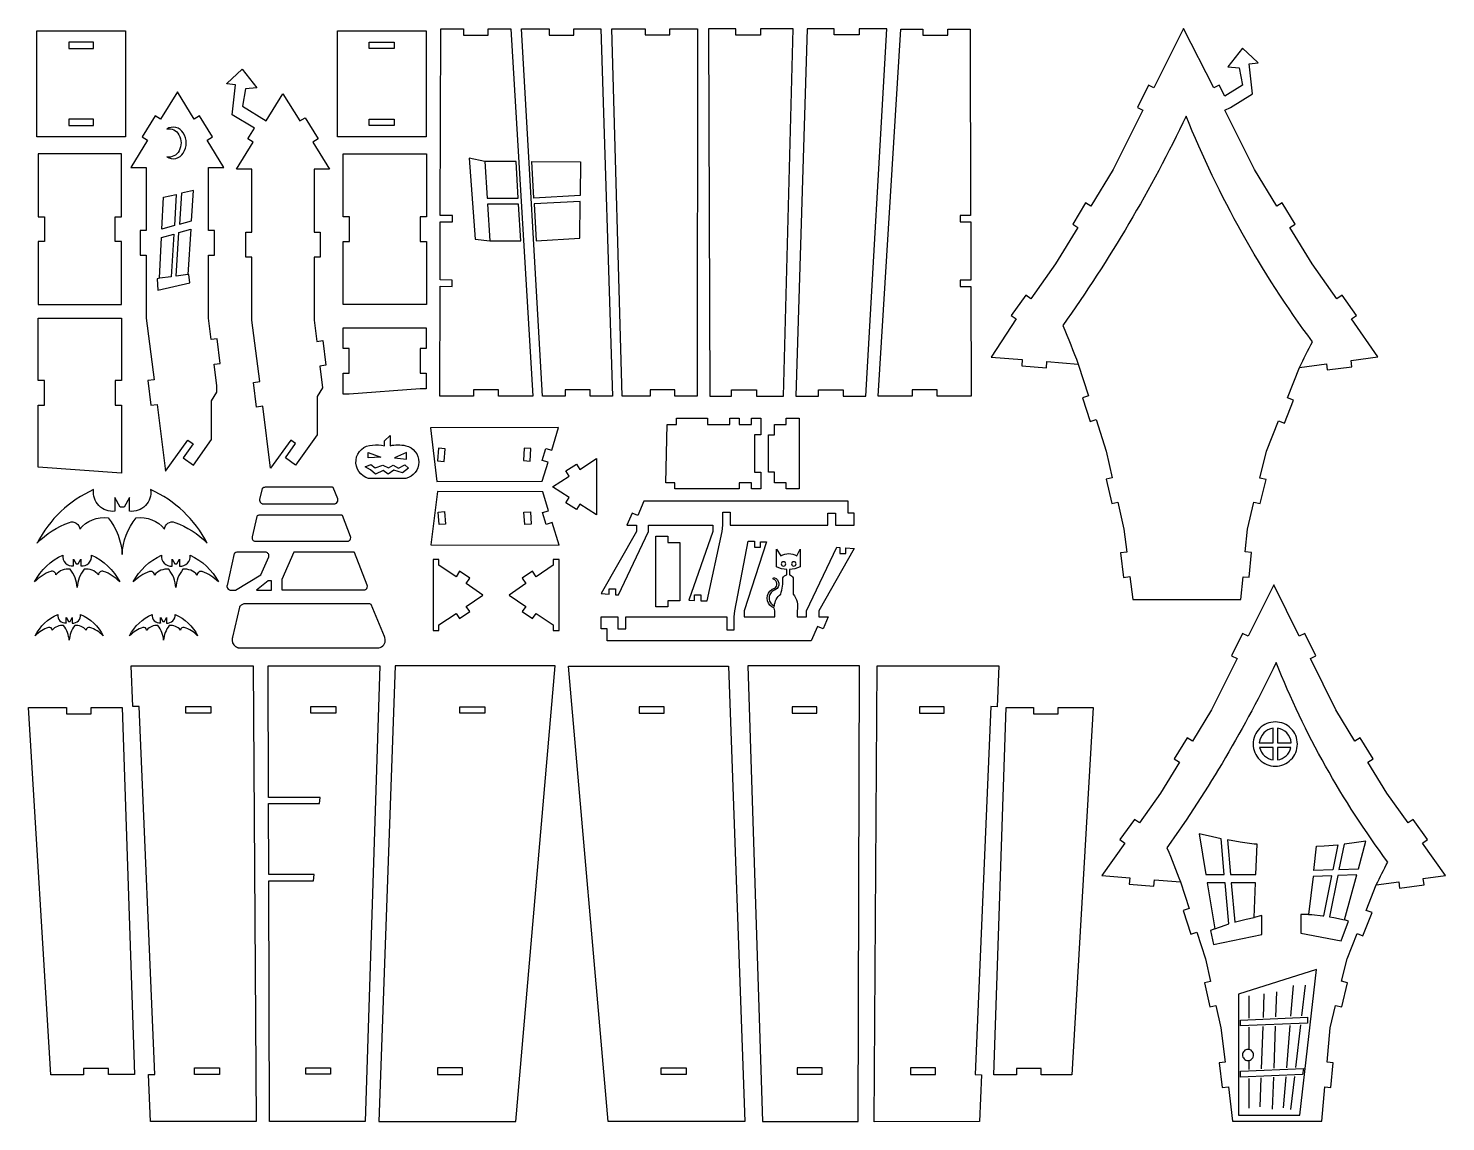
# Model space of a CAD drawing. Extents: x -401 to 267, y -390 to 125.
import ezdxf

# ---------------------------------------------------------------- set-up
doc = ezdxf.new("R2010")
doc.units = 0
doc.header["$MEASUREMENT"] = 0
doc.layers.get('0').update_dxf_attribs({"linetype": 'CONTINUOUS'})
doc.layers.add('ENGRAVING', color=1, linetype='CONTINUOUS')

msp = doc.modelspace()

# ---------------------------------------------------------------- linework, layer by layer
for points in [[(-397.22, 124.2), (-355.4, 124.2), (-355.4, 74.18), (-397.22, 74.18)], [(-255.66, 74.18), (-255.66, 124.2), (-213.84, 124.2), (-213.84, 74.18)], [(-163.58, -47.98), (-163.58, -47.96), (-179.77, -47.96), (-179.77, -44.96), (-191.47, -44.96), (-191.47, -47.96), (-207.43, -47.96), (-207.26, 3.75), (-201.56, 3.73), (-201.55, 6.72), (-207.24, 6.74), (-207.15, 34.19), (-201.36, 34.17), (-201.35, 37.15), (-207.14, 37.17), (-206.83, 125.05), (-196.29, 125.05), (-196.29, 122.15), (-184.59, 122.15), (-184.59, 125.05), (-173.99, 125.05), (-163.58, -47.96)], [(-158.97, -48.01), (-168.87, 125.05), (-155.88, 125.05), (-155.88, 122.13), (-144.18, 122.13), (-144.18, 125.05), (-131.45, 125.05), (-125.96, -48.01), (-136.62, -48.01), (-136.62, -44.99), (-148.32, -44.99), (-148.32, -48.01)], [(-108.32, -48.03), (-121.39, -48.03), (-126.33, 125.05), (-110.69, 125.05), (-110.69, 122.23), (-98.99, 122.23), (-98.99, 125.05), (-85.95, 125.05), (-86.07, -48.03), (-96.62, -48.03), (-96.62, -45.01), (-108.32, -45)], [(-80.22, -48.03), (-69.93, -48.03), (-69.93, -45.1), (-58.23, -45.1), (-58.23, -48.03), (-45.51, -48.03), (-40.98, 125.06), (-56.23, 125.06), (-56.23, 122.13), (-67.93, 122.13), (-67.93, 125.06), (-80.73, 125.06)], [(-39.66, -48.03), (-29, -48.03), (-29, -45.1), (-17.29, -45.1), (-17.29, -48.02), (-6.65, -48.02), (3.15, 125.05), (-9.83, 125.05), (-9.83, 122.22), (-21.53, 122.22), (-21.53, 125.05), (-34.28, 125.05)], [(-0.8, -48.02), (9.77, 125), (20.23, 125), (20.23, 122.08), (31.93, 122.08), (31.93, 125), (42.52, 125), (42.72, 37.1), (37.78, 37.09), (37.79, 34.09), (42.73, 34.1), (42.79, 6.67), (37.85, 6.66), (37.85, 3.66), (42.8, 3.67), (42.91, -48.02), (26.93, -48.02), (26.93, -45.1), (15.23, -45.1), (15.23, -48.02)], [(119.06, -143.9), (170.05, -143.9), (171.03, -133.08), (173.94, -133.35), (175, -121.69), (172.09, -121.43), (173.07, -110.62), (176.18, -97.95), (179.11, -98.67), (181.9, -87.3), (178.96, -86.58), (182.07, -73.92), (187.71, -59.62), (190.54, -60.74), (194.83, -49.85), (192.01, -48.74), (197.66, -34.44), (210.32, -32.75), (210.71, -35.65), (222.31, -34.11), (221.92, -31.21), (234.58, -29.52), (222.1, -11.62), (224.48, -9.92), (217.68, -0.4), (215.3, -2.1), (203.58, 14.33), (193.04, 31.54), (195.54, 33.07), (189.43, 43.05), (186.93, 41.52), (176.4, 58.73), (162.45, 86.79), (165.07, 88.09), (175.49, 94.51), (173.92, 108.65), (178.1, 109.12), (178.09, 109.17), (170.81, 115.97), (163.9, 107.23), (169.23, 106.76), (170.72, 98.47), (162.45, 93.38), (159.87, 98.57), (157.25, 97.27), (143.02, 125.32), (129.08, 97.27), (126.46, 98.57), (121.25, 88.09), (123.87, 86.79), (109.93, 58.73), (99.39, 41.52), (96.89, 43.05), (90.78, 33.07), (93.28, 31.54), (82.74, 14.33), (71.02, -2.1), (68.64, -0.4), (61.84, -9.93), (64.22, -11.63), (52.34, -29.63), (67.04, -30.81), (66.81, -33.73), (78.43, -34.66), (78.66, -31.74), (93.37, -32.92), (98.19, -47.85), (95.41, -48.75), (99.01, -59.89), (101.79, -58.99), (106.61, -73.92), (109.46, -86.56), (106.61, -87.2), (109.18, -98.62), (112.04, -97.97), (114.88, -110.62), (116.25, -121.45), (113.34, -121.82), (114.8, -133.43), (117.7, -133.06)], [(-382.16, 115.87), (-370.46, 115.87), (-370.46, 118.79), (-382.16, 118.79)], [(-240.6, 115.87), (-240.6, 118.79), (-228.9, 118.79), (-228.9, 115.87)], [(-287.1, -82), (-290.78, -52.77), (-293.68, -53.14), (-295.15, -41.53), (-292.24, -41.16), (-295.9, -12.13), (-295.9, 17.53), (-298.82, 17.53), (-298.82, 29.24), (-295.9, 29.24), (-295.9, 58.91), (-303.21, 58.91), (-295.31, 71.73), (-297.8, 73.26), (-294.74, 78.22), (-305.16, 84.64), (-303.59, 98.78), (-307.77, 99.25), (-307.76, 99.3), (-300.48, 106.1), (-293.58, 97.36), (-298.9, 96.89), (-300.39, 88.6), (-289.17, 81.69), (-281.27, 94.51), (-273.38, 81.69), (-270.89, 83.22), (-264.75, 73.26), (-267.24, 71.73), (-259.34, 58.91), (-266.65, 58.91), (-266.65, 29.24), (-263.73, 29.24), (-263.73, 17.53), (-266.65, 17.53), (-266.65, -12.13), (-265.39, -22.2), (-262.48, -21.84), (-261.02, -33.45), (-263.92, -33.81), (-262.64, -44.04), (-265.13, -48.12), (-265.13, -66.16), (-275.34, -80.47), (-280.1, -77.07), (-275.3, -70.34), (-277.61, -68.69)], [(-336.59, -83.42), (-326.08, -68.69), (-323.55, -70.5), (-328.22, -77.05), (-323.46, -80.45), (-314.9, -68.45), (-314.9, -50.22), (-312.41, -46.18), (-312.41, -43.18), (-313.69, -32.96), (-310.79, -32.59), (-312.25, -20.98), (-315.15, -21.35), (-316.42, -11.28), (-316.42, 18.39), (-313.49, 18.39), (-313.49, 30.09), (-316.42, 30.09), (-316.42, 59.76), (-309.11, 59.76), (-317.01, 72.58), (-314.52, 74.12), (-320.65, 84.08), (-323.14, 82.54), (-331.04, 95.37), (-338.94, 82.54), (-341.43, 84.08), (-347.57, 74.12), (-345.08, 72.58), (-352.97, 59.76), (-345.66, 59.76), (-345.66, 30.09), (-348.59, 30.09), (-348.59, 18.39), (-345.66, 18.39), (-345.66, -11.28), (-342.01, -40.31), (-344.91, -40.67), (-343.45, -52.28), (-340.55, -51.92)], [(-382.16, 79.59), (-370.46, 79.59), (-370.46, 82.52), (-382.16, 82.52)], [(-240.6, 79.59), (-240.6, 82.52), (-228.9, 82.52), (-228.9, 79.59)], [(-396.55, -4.84), (-357.35, -4.84), (-357.35, 24.83), (-360.28, 24.83), (-360.28, 36.53), (-357.35, 36.53), (-357.35, 66.2), (-396.55, 66.2), (-396.55, 36.53), (-393.63, 36.53), (-393.63, 24.83), (-396.55, 24.83)], [(-252.87, -4.84), (-252.87, 24.83), (-249.94, 24.83), (-249.94, 36.53), (-252.87, 36.53), (-252.87, 66.2), (-213.67, 66.2), (-213.67, 36.53), (-216.59, 36.53), (-216.59, 24.83), (-213.67, 24.83), (-213.67, -4.84)], [(-185.05, 45.28), (-170.44, 45.28), (-171.48, 62.62), (-186.1, 62.62)], [(-163.06, 45.33), (-164.04, 62.58), (-141.17, 62.41), (-141.29, 46.58)], [(-338.32, 30.68), (-337.62, 45.7), (-331.54, 47.05), (-332.44, 32.34)], [(-330.04, 33.02), (-324.39, 34.62), (-323.45, 48.85), (-329.14, 47.59)], [(-183.84, 25.17), (-169.23, 25.17), (-170.27, 42.51), (-184.89, 42.51)], [(-161.91, 25.21), (-141.44, 26.39), (-141.31, 43.79), (-162.9, 42.56)], [(-339.38, 7.56), (-338.5, 26.76), (-332.68, 28.4), (-333.92, 8.28)], [(-331.54, 8.59), (-330.28, 29.08), (-324.65, 30.68), (-326.06, 9.31)], [(-396.55, -81.54), (-396.55, -52.28), (-393.62, -52.28), (-393.62, -40.58), (-396.55, -40.58), (-396.55, -11.32), (-357.35, -11.32), (-357.35, -40.58), (-360.27, -40.58), (-360.27, -52.28), (-357.35, -52.28), (-357.35, -84.23)], [(-250.02, -47.01), (-252.95, -47.01), (-252.95, -37.22), (-250.02, -37.22), (-250.02, -25.52), (-252.95, -25.52), (-252.95, -15.74), (-213.75, -15.74), (-213.75, -25.52), (-216.67, -25.52), (-216.67, -37.22), (-213.75, -37.22), (-213.75, -44.5), (-216.67, -44.5)], [(-100.96, -88.82), (-100.26, -61.32), (-95.8, -61.32), (-95.8, -58.4), (-81.3, -58.4), (-81.3, -61.32), (-70.73, -61.32), (-70.73, -58.4), (-66.34, -58.4), (-66.34, -61.32), (-60.61, -61.32), (-60.61, -58.4), (-56.12, -58.4), (-56.12, -66.3), (-59.07, -66.3), (-59.07, -83.85), (-56.12, -83.85), (-56.12, -91.75), (-60.61, -91.75), (-60.61, -88.82), (-66.34, -88.82), (-66.34, -91.75), (-96.64, -91.75), (-96.64, -88.82)], [(-49.68, -88.82), (-49.68, -83.85), (-52.46, -83.85), (-52.46, -66.3), (-49.68, -66.3), (-49.68, -61.32), (-44.22, -61.32), (-44.22, -58.4), (-38.08, -58.4), (-38.08, -91.75), (-44.22, -91.75), (-44.22, -88.82)], [(-208.71, -88.16), (-159.12, -88.03), (-156.39, -79.09), (-159.15, -78.25), (-157.44, -72.66), (-154.68, -73.5), (-151.42, -62.8), (-211.78, -62.96)], [(-208.44, -78.49), (-205.37, -78.75), (-204.85, -72.84), (-207.93, -72.57)], [(-167.93, -78.4), (-164.88, -78.58), (-164.55, -72.74), (-167.59, -72.56)], [(-241.14, -77.11), (-241.14, -74.52), (-235.18, -76.76)], [(-223.06, -74.52), (-228.77, -77.11), (-223.06, -77.65)], [(-147.94, -98.22), (-146.36, -95.76), (-154.22, -90.71), (-146.36, -85.66), (-147.94, -83.2), (-143.02, -80.04), (-141.44, -82.5), (-133.59, -77.45), (-133.59, -103.98), (-141.44, -98.93), (-143.02, -101.39)], [(-242.58, -81.25), (-239.82, -80.2), (-237.79, -81.83), (-234.19, -80.57), (-231.53, -81.85), (-229.33, -80.45), (-226.79, -81.95), (-223.88, -80.39), (-222.18, -81.87), (-225.03, -84.15), (-228.99, -82.87), (-231.67, -84.79), (-234.1, -83.11), (-237.71, -84.81), (-240.09, -82.77)], [(-211.58, -118.13), (-151.22, -118.29), (-154.48, -107.59), (-157.23, -108.43), (-158.94, -102.84), (-156.18, -102), (-158.91, -93.07), (-208.5, -92.93)], [(-127.55, -141.34), (-127.55, -138.74), (-124.62, -138.74), (-124.62, -141.56), (-123.16, -141.67), (-109, -111.72), (-109, -108.79), (-78.7, -108.79), (-78.7, -111.72), (-90.12, -144.1), (-87.31, -144.25), (-87.31, -141.71), (-84.38, -141.71), (-84.38, -144.42), (-81.46, -144.42), (-74.31, -111.72), (-74.04, -108.79), (-74.04, -102.69), (-70.55, -102.69), (-70.55, -108.79), (-24.6, -108.79), (-24.6, -103.15), (-20.94, -103.15), (-20.94, -108.79), (-12.15, -108.79), (-12.15, -103.15), (-15.07, -103.15), (-15.07, -97.51), (-111.19, -97.51), (-114.11, -104.3), (-116.8, -103.15), (-119.22, -108.79), (-114.73, -108.79), (-114.73, -111.72), (-131.42, -141.06)], [(-207.72, -108.52), (-208.23, -102.6), (-205.16, -102.34), (-204.65, -108.26)], [(-167.38, -108.53), (-167.72, -102.69), (-164.68, -102.51), (-164.34, -108.35)], [(-105.57, -147.33), (-105.57, -113.98), (-99.93, -113.98), (-99.93, -116.9), (-94.29, -116.9), (-94.29, -144.4), (-99.93, -144.4), (-99.93, -147.33)], [(-210.53, -158.4), (-207.82, -158.4), (-207.82, -155.84), (-199.75, -150.37), (-198.07, -152.85), (-193.22, -149.56), (-194.89, -147.08), (-187.09, -141.72), (-194.9, -136.36), (-193.19, -133.83), (-198.04, -130.55), (-199.75, -133.08), (-207.82, -127.61), (-207.82, -125.05), (-210.53, -125.05)], [(-168.52, -149.56), (-163.67, -152.85), (-161.99, -150.37), (-153.92, -155.84), (-153.92, -158.4), (-151.21, -158.4), (-151.21, -125.05), (-153.92, -125.05), (-153.92, -127.61), (-161.99, -133.08), (-163.7, -130.55), (-168.55, -133.83), (-166.84, -136.36), (-174.65, -141.72), (-166.85, -147.08)], [(-293.75, -139.36), (-286.61, -139.36), (-286.61, -135.04), (-288.31, -135.04)], [(166.15, -389.66), (208.09, -389.71), (209.56, -373.51), (212.48, -373.78), (213.54, -362.12), (210.62, -361.86), (212.09, -345.68), (214.68, -335.13), (217.52, -335.82), (220.3, -324.46), (217.46, -323.76), (220.05, -313.21), (224.79, -301.2), (227.51, -302.27), (231.81, -291.39), (229.09, -290.31), (233.84, -278.3), (244.37, -276.89), (244.76, -279.79), (256.36, -278.24), (255.97, -275.34), (266.5, -273.94), (255.6, -258.66), (257.98, -256.96), (251.19, -247.44), (248.8, -249.14), (238.83, -235.16), (229.86, -220.51), (232.35, -218.98), (226.25, -209), (223.75, -210.53), (214.78, -195.88), (202.75, -171.66), (205.37, -170.36), (200.16, -159.88), (197.54, -161.18), (185.51, -136.97), (173.48, -161.18), (170.86, -159.88), (165.65, -170.36), (168.27, -171.66), (156.24, -195.88), (147.27, -210.53), (144.77, -209), (138.66, -218.98), (141.16, -220.51), (132.19, -235.16), (122.21, -249.14), (119.83, -247.44), (113.04, -256.96), (115.42, -258.66), (104.52, -273.94), (117.65, -275.03), (117.42, -277.95), (129.04, -278.88), (129.28, -275.96), (141.59, -276.95), (145.65, -289.51), (142.87, -290.41), (146.46, -301.55), (149.25, -300.65), (153.3, -313.21), (155.7, -323.82), (152.84, -324.46), (155.4, -335.79), (158.25, -335.15), (160.62, -345.68), (162.66, -361.88), (159.75, -362.24), (161.21, -373.85), (164.12, -373.49)], [(-343.63, -389.86), (-344.57, -367.73), (-341.65, -367.61), (-349.03, -194.2), (-351.96, -194.33), (-352.77, -175.12), (-295.38, -175.12), (-293.96, -389.86)], [(-287.57, -389.86), (-287.95, -276.34), (-266.83, -276.34), (-266.6, -273.41), (-287.96, -273.41), (-288.07, -240.03), (-264.05, -240.03), (-263.82, -237.1), (-288.08, -237.1), (-288.29, -175.12), (-235.64, -175.12), (-242.5, -389.86)], [(-236.1, -389.87), (-171.6, -389.87), (-153.05, -175.16), (-228.38, -175.16)], [(-128.14, -389.88), (-146.7, -175.17), (-71.37, -175.17), (-63.65, -389.88)], [(-55.36, -389.89), (-10.29, -389.89), (-9.58, -175.14), (-62.23, -175.15)], [(-2.8, -389.9), (-1.38, -175.15), (56.02, -175.15), (55.2, -194.36), (52.28, -194.23), (44.89, -367.64), (47.81, -367.76), (46.87, -389.89)], [(-390.65, -367.76), (-401.23, -194.78), (-383.28, -194.77), (-383.28, -197.65), (-371.62, -197.64), (-371.62, -194.76), (-356.99, -194.75), (-351.15, -367.73), (-363.5, -367.74), (-363.51, -364.77), (-375.17, -364.78), (-375.17, -367.75)], [(-327, -197.38), (-327, -194.32), (-315.31, -194.32), (-315.31, -197.38)], [(-268.13, -197.38), (-268.13, -194.32), (-256.43, -194.32), (-256.43, -197.38)], [(-198, -197.41), (-198, -194.36), (-186.24, -194.36), (-186.24, -197.41)], [(-113.51, -197.42), (-101.74, -197.42), (-101.74, -194.37), (-113.51, -194.37)], [(-41.43, -197.4), (-29.73, -197.4), (-29.73, -194.34), (-41.43, -194.34)], [(18.55, -197.41), (30.24, -197.41), (30.24, -194.35), (18.55, -194.35)], [(53.66, -367.76), (59.52, -194.77), (72.29, -194.76), (72.29, -197.66), (84, -197.65), (83.99, -194.74), (100.49, -194.72), (90.34, -367.76), (75.99, -367.76), (75.99, -364.79), (64.29, -364.79), (64.29, -367.76)], [(153.47, -273.38), (162.23, -273.38), (160.69, -256.56), (156.72, -255.75), (150.3, -254.2)], [(165.15, -273.38), (177.1, -273.38), (177.69, -259.19), (176.25, -259.05), (169.7, -258.18), (163.66, -257.16)], [(204.34, -271.58), (205.69, -260.09), (209.22, -259.93), (215.75, -259.42), (213.39, -271.2)], [(216.25, -271.09), (225.38, -270.71), (228.9, -257.69), (222.37, -258.67), (218.65, -259.09)], [(211.8, -293.36), (213.79, -293.68), (218.87, -294.75), (224.62, -273.52), (215.69, -273.89)], [(157.71, -299.06), (162.59, -297.29), (164.38, -296.73), (162.59, -277.28), (154.11, -277.28)], [(167.22, -295.86), (167.54, -295.76), (172.57, -294.49), (176.25, -293.76), (176.94, -277.28), (165.51, -277.28)], [(201.91, -292.22), (203.51, -292.31), (208.67, -292.87), (209.05, -292.93), (212.83, -274.01), (204.01, -274.37)], [(-322.88, -367.61), (-322.88, -364.55), (-311.18, -364.55), (-311.18, -367.61)], [(-270.57, -367.48), (-270.57, -364.55), (-258.87, -364.54), (-258.87, -367.47)], [(-208.42, -364.56), (-208.42, -367.61), (-196.72, -367.62), (-196.72, -364.57)], [(-103.03, -367.63), (-103.03, -364.58), (-91.33, -364.57), (-91.33, -367.62)], [(-39, -367.5), (-27.29, -367.5), (-27.29, -364.57), (-38.99, -364.57)], [(14.42, -367.64), (26.12, -367.64), (26.12, -364.58), (14.42, -364.58)]]:
    msp.add_lwpolyline(points, close=True)
for points in [[(-335.96, 64.72, 0.423559), (-328.26, 66.57, 0.296836), (-328.26, 76.03, 0.423559), (-335.96, 77.88, -0.340706), (-330.28, 75.12, -0.256739), (-330.22, 67.56, -0.335014)], [(-240.9, -86.82, -0.872746), (-239.04, -71.03, -0.08833), (-233.43, -71.36), (-233.43, -69.1), (-230.83, -66.54), (-230.83, -71.36, -0.119497), (-223.36, -71.36, -0.786517), (-223.36, -86.82)], [(-353.55, -102.24), (-353.55, -95.8), (-356.03, -100.27), (-358.02, -100.27), (-360.49, -95.8), (-360.49, -102.23, -0.487805), (-370.48, -92.07, 0.170616), (-397.09, -117.27), (-397.03, -117.16, -0.112578), (-381.91, -107.48, -0.500047), (-376.98, -110.73, -0.26506), (-363.62, -105.33, -0.159219), (-357.05, -122.61), (-357.05, -122.61, -0.159219), (-350.48, -105.33, -0.26506), (-337.11, -110.73, -0.500047), (-332.19, -107.48, -0.112578), (-317.07, -117.16), (-317.01, -117.27, 0.170616), (-343.62, -92.07, -0.487805), (-353.55, -102.24)], [(-291.76, -98.3, 0.088444), (-291.21, -98.66, 0.065312), (-290.93, -98.74), (-256.73, -98.7, 0.065043), (-256.47, -98.62, 0.061083), (-256.06, -98.38, 0.160507), (-255.47, -97.5, 0.153544), (-255.5, -96.39), (-257.57, -91.11, 0.142112), (-257.69, -91.01, 0.098882), (-257.9, -90.96), (-289.44, -90.96, 0.044198), (-289.98, -90.99, 0.109986), (-290.78, -91.31, 0.032431), (-291.08, -91.54, 0.085479), (-291.14, -91.61), (-292.26, -96.56, 0.057491), (-292.31, -97.09, 0.133099), (-292.06, -97.94, 0.067962)], [(-295.28, -115.98, 0.088444), (-294.73, -116.33, 0.065275), (-294.44, -116.41), (-250.65, -116.37, 0.065079), (-250.4, -116.29, 0.061083), (-249.99, -116.05, 0.160507), (-249.39, -115.17, 0.153544), (-249.42, -114.07), (-253.26, -104.27, 0.142112), (-253.38, -104.17, 0.098882), (-253.59, -104.12), (-292.67, -104.12, 0.117214), (-293.16, -104.29, 0.10355), (-293.58, -104.7, 0.009416), (-293.62, -104.76, 0.042153), (-293.63, -104.78), (-295.78, -114.23, 0.057491), (-295.83, -114.76, 0.133099), (-295.58, -115.61, 0.067962)], [(-38.95, -149.12), (-38.95, -152.04), (-34.56, -152.04), (-34.56, -149.12), (-20.4, -119.17), (-18.94, -119.27), (-18.94, -122.09), (-16.02, -122.09), (-16.02, -119.49), (-12.15, -119.77), (-28.84, -149.12), (-28.84, -152.04), (-24.34, -152.04), (-26.76, -157.68), (-29.45, -156.53), (-32.37, -163.33), (-128.49, -163.33), (-128.49, -157.68), (-131.42, -157.68), (-131.42, -152.04), (-123.47, -152.04), (-123.47, -157.68), (-119.81, -157.68), (-119.81, -152.04), (-72.17, -152.04), (-72.17, -158.14), (-68.68, -158.14), (-68.68, -152.04), (-68.41, -149.12), (-62.11, -116.42), (-59.18, -116.42), (-59.18, -119.13), (-56.26, -119.13), (-56.26, -116.58), (-53.44, -116.73), (-64.02, -149.12), (-64.02, -152.04), (-49.53, -152.04), (-49.53, -149.12, 0.3521), (-50.91, -147.32, -0.556259), (-50.91, -139.08), (-50.75, -138.99), (-50.59, -138.91), (-50.26, -138.76), (-50.09, -138.69), (-49.93, -138.61), (-49.77, -138.53), (-49.61, -138.44, 0.631786), (-50.1, -134.34, -0.903299), (-49.72, -133.56, -0.618993), (-49.15, -139.18), (-49.31, -139.27), (-49.47, -139.35), (-49.8, -139.5), (-49.97, -139.57), (-50.13, -139.65), (-50.29, -139.73), (-50.45, -139.82, 0.618993), (-49.72, -146.93, -0.213411), (-46.77, -141.25, 0.089643), (-45.75, -133.67, -0.232774), (-43.83, -132.16), (-43.83, -129.67, -0.097582), (-48.78, -128.49), (-48.78, -120.15), (-46.68, -123.21, -0.27907), (-39.21, -123.21), (-37.66, -120.15), (-37.66, -128.49, -0.09728), (-42.64, -129.68), (-42.64, -132.21, -0.211343), (-40.89, -133.67), (-40.89, -141.25, -0.215772)], [(-378.24, -138.17, 0.15659), (-381.55, -129.53, 0.26506), (-388.23, -132.23, 0.485147), (-390.69, -130.6, 0.112166), (-398.28, -135.5, -0.170616), (-384.98, -122.9, 0.487805), (-379.99, -127.98), (-379.99, -124.76), (-378.75, -126.99), (-377.75, -126.99), (-376.51, -124.76), (-376.51, -127.98, 0.483698), (-371.49, -122.9, -0.170616), (-358.19, -135.5, 0.112166), (-365.78, -130.6, 0.485147), (-368.24, -132.23, 0.26506), (-374.93, -129.53, 0.15659), (-378.24, -138.17)], [(-331.74, -138.25, 0.15659), (-335.06, -129.61, 0.26506), (-341.74, -132.31, 0.485147), (-344.2, -130.68, 0.112166), (-351.79, -135.58, -0.170616), (-338.49, -122.98, 0.487805), (-333.49, -128.06), (-333.49, -124.84), (-332.26, -127.08), (-331.26, -127.08), (-330.02, -124.84), (-330.02, -128.06, 0.483698), (-325, -122.98, -0.170616), (-311.7, -135.58, 0.112166), (-319.29, -130.68, 0.485147), (-321.75, -132.31, 0.26506), (-328.43, -129.61, 0.15659), (-331.74, -138.25)], [(-303.67, -139.37), (-291.73, -132.23), (-288, -123.7, 0.459978), (-289.25, -121.59, 0.021559), (-289.35, -121.58, 0.010778), (-289.53, -121.57), (-302.55, -121.57, 0.044198), (-303.08, -121.6, 0.109986), (-303.89, -121.92, 0.032431), (-304.18, -122.15, 0.085479), (-304.24, -122.22), (-307.64, -137.18, 0.057491), (-307.69, -137.71, 0.133099), (-307.44, -138.56, 0.17129), (-306.53, -139.3, 0.016966), (-306.38, -139.35, 0.034346), (-306.3, -139.36)], [(-281.78, -139.35), (-242.79, -139.32, 0.065102), (-242.53, -139.25, 0.061083), (-242.13, -139.01, 0.160507), (-241.53, -138.13, 0.153544), (-241.56, -137.02), (-247.56, -121.72, 0.142112), (-247.68, -121.62, 0.098882), (-247.89, -121.57), (-276.09, -121.57), (-281.78, -134.43)], [(-45.46, -126.01, 0.414214), (-46.5, -127.05, 0.414214), (-45.46, -128.1, 0.414214), (-44.42, -127.05, 0.414214)], [(-40.6, -126.01, 0.414214), (-41.64, -127.05, 0.414214), (-40.6, -128.1, 0.414214), (-39.55, -127.05, 0.414214)], [(-303.68, -165.91, 0.071095), (-302.73, -166.42, 0.023071), (-302.33, -166.54, 0.029226), (-302.21, -166.56), (-236.06, -166.56), (-235.51, -166.42, 0.411782), (-233.24, -161.82, 0.029695), (-233.35, -161.55, -0.010935), (-233.46, -161.29), (-239.75, -146.23, 0.09142), (-239.87, -146.11, 0.096747), (-240.28, -145.92, 0.024735), (-240.39, -145.9, 0.025235), (-240.49, -145.89), (-299.43, -145.89, 0.061936), (-300.06, -146.02, 0.098311), (-301.19, -146.66, 0.056597), (-301.68, -147.19, 0.009423), (-301.8, -147.36, 0.046302), (-301.81, -147.4), (-305.03, -161.56, -0.017056), (-305.11, -161.82, 0.029352), (-305.17, -162.08, 0.291784)], [(-376.61, -150.85, -0.174185), (-365.97, -160.93, 0.119378), (-372.26, -156.95, 0.448665), (-374.01, -158.31), (-374.04, -158.28, 0.263893), (-379.35, -156.15, 0.15659), (-381.99, -163.07), (-381.99, -163.07, 0.15659), (-384.63, -156.15, 0.263893), (-389.94, -158.28), (-389.98, -158.31, 0.448665), (-391.73, -156.95, 0.119378), (-398.02, -160.93, -0.174185), (-387.37, -150.85, 0.490644), (-383.38, -154.9), (-383.38, -154.91), (-383.38, -152.34), (-382.39, -154.13), (-381.59, -154.13), (-380.6, -152.34), (-380.6, -154.91, 0.487634)], [(-332.13, -150.85, -0.174185), (-321.48, -160.93, 0.119378), (-327.77, -156.95, 0.448665), (-329.52, -158.31), (-329.56, -158.28, 0.263893), (-334.87, -156.15, 0.15659), (-337.51, -163.07), (-337.51, -163.07, 0.15659), (-340.15, -156.15, 0.263893), (-345.46, -158.28), (-345.49, -158.31, 0.448665), (-347.24, -156.95, 0.119378), (-353.53, -160.93, -0.174185), (-342.89, -150.85, 0.490644), (-338.9, -154.9), (-338.9, -154.91), (-338.9, -152.34), (-337.91, -154.13), (-337.11, -154.13), (-336.12, -152.34), (-336.12, -154.91, 0.487634)], [(178.72, -211.31), (185.26, -211.31), (185.26, -204.47, 0.352787)], [(193.74, -211.31, 0.352783), (187.21, -204.47), (187.21, -211.31)], [(185.26, -219.41), (185.26, -213.57), (178.87, -213.57, 0.315668)], [(187.21, -219.41, 0.315662), (193.59, -213.57), (187.21, -213.57)]]:
    msp.add_lwpolyline(points, format="xyb", close=True)
at = {"layer": 'ENGRAVING'}
for points in [[(197.66, -34.44, -0.00931), (203.79, -22.38, -0.064435), (144.24, 83.97, -0.043373), (86.11, -14.7, -0.01164), (93.37, -32.92)], [(233.84, -278.3, -0.016183), (239.26, -267.62, -0.064435), (186.61, -173.59, -0.043373), (135.17, -260.83, -0.01164), (141.59, -276.95)]]:
    msp.add_lwpolyline(points, format="xyb", dxfattribs=at)
for points in [[(-186.1, 62.62), (-193.57, 64.22), (-190.78, 25.94), (-183.84, 25.17)], [(-339.38, 7.56), (-340.58, 7.33), (-340.19, 1.96), (-325.1, 5.32), (-325.65, 9.28), (-326.06, 9.31)], [(157.71, -299.06), (155.75, -299.77), (157.13, -306.4), (179.92, -301.66), (179.92, -292.81), (176.25, -293.76)], [(201.91, -292.22), (198.26, -292.22), (198.26, -301.08), (217.2, -304.66), (220.8, -295.43), (218.87, -294.75)], [(194.69, -325.69), (193.48, -340.25)], [(200.36, -325.56), (198.65, -340.02)], [(173.7, -330.56), (173.7, -341.13)], [(180.9, -329.68), (180.5, -340.83)], [(186.83, -328.65), (186.4, -340.57)], [(173.7, -345.37), (173.7, -355.88)], [(180.34, -345.08), (179.62, -365.01)], [(186.24, -344.82), (185.52, -364.75)], [(193.13, -344.51), (191.48, -364.49)], [(198.15, -344.29), (195.78, -364.3)], [(173.7, -361.01), (173.7, -365.27)], [(173.7, -369.51), (173.7, -383.53)], [(179.47, -369.26), (178.97, -382.97)], [(185.37, -369), (184.82, -384.02)], [(191.13, -368.74), (189.92, -383.33)], [(195.28, -368.56), (193.42, -384.23)]]:
    msp.add_lwpolyline(points, dxfattribs=at)
for points in [[(186.23, -201.52, 0.414214), (175.81, -211.94, 0.414214), (186.23, -222.36, 0.414214), (196.65, -211.94, 0.414214)], [(173.41, -355.84, 0.414214), (170.81, -358.44, 0.414214), (173.41, -361.05, 0.414214), (176.02, -358.44, 0.414214)]]:
    msp.add_lwpolyline(points, format="xyb", close=True, dxfattribs=at)
for points in [[(168.94, -386.77), (197.85, -386.81), (205.69, -318.14), (168.94, -329.8)], [(169.92, -344.81), (169.92, -342.03), (201.36, -340.64), (201.36, -343.42)], [(169.92, -368.95), (169.92, -366.17), (199.51, -364.86), (199.07, -367.66)]]:
    msp.add_lwpolyline(points, close=True, dxfattribs=at)

doc.saveas('drawing.dxf')
